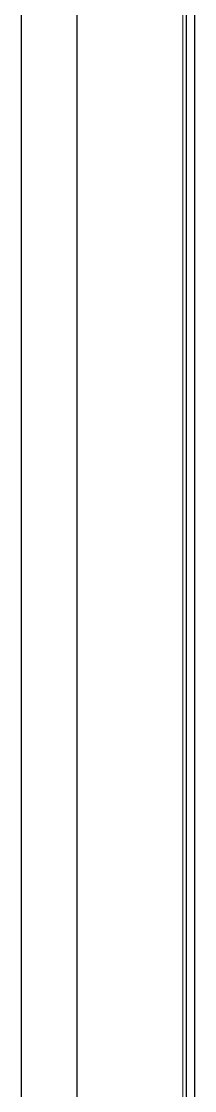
# Model space of a CAD drawing. Header units: millimetres. Extents: x 167 to 1262, y -597 to 1161.
# Drawn here: x 1230.8 to 1261.8, y -307.8 to -116.5 of the extents above; entities that cross this region are included whole.
import ezdxf

# ---------------------------------------------------------------- set-up
doc = ezdxf.new("R2010")
doc.units = ezdxf.units.MM

msp = doc.modelspace()

# ---------------------------------------------------------------- linework, layer by layer
at = {"color": 7, "linetype": 'Continuous', "lineweight": 25}
for p, q in [((1260.3, 1064), (1260.3, -497)), ((1261.8, 1064), (1261.8, -497)), ((1230.8, -466), (1230.8, 1033)), ((1240.8, -416.5), (1240.8, -41.5))]:
    msp.add_line(p, q, dxfattribs=at)
at = {"color": 8, "linetype": 'Continuous', "lineweight": 18}
msp.add_line((1259.7, 1061.9), (1259.7, -494.9), dxfattribs=at)

doc.saveas('drawing.dxf')
